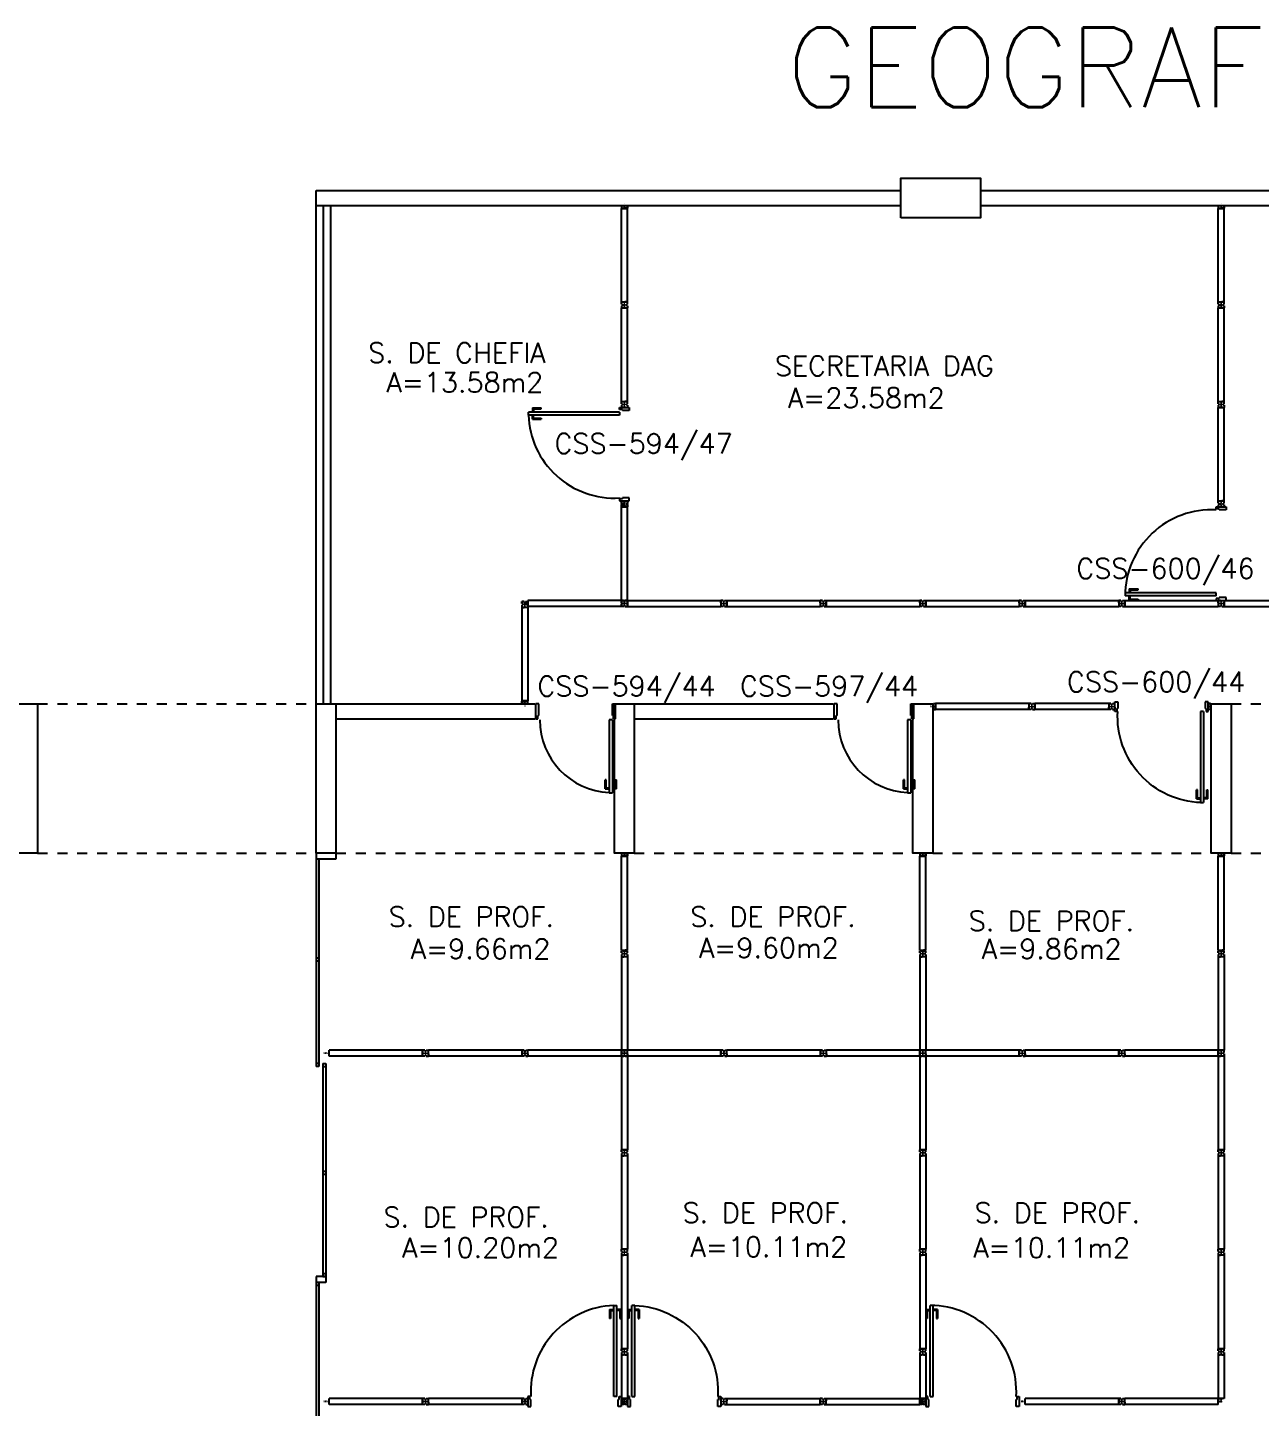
# Model space of a CAD drawing. Extents: x 0 to 244, y -71 to 76.
# Drawn here: x 120.07 to 132.47, y -16.8 to -2.93 of the extents above; entities that cross this region are included whole.
import ezdxf
from ezdxf.enums import TextEntityAlignment as Align

# ---------------------------------------------------------------- set-up
doc = ezdxf.new("R2010")
doc.units = 0
doc.header["$LTSCALE"] = 0.01
doc.header["$MEASUREMENT"] = 0
doc.linetypes.add('HIDDEN2', pattern=[0.1875, 0.125, -0.0625])
doc.layers.get('0').update_dxf_attribs({"linetype": 'CONTINUOUS'})
for name, color, linetype in [('ALV', 2, 'CONTINUOUS'), ('DIV', 2, 'CONTINUOUS'), ('ESQ', 1, 'CONTINUOUS'), ('ESTR', 3, 'CONTINUOUS'), ('PROJ', 1, 'HIDDEN2'), ('TEXTO', 2, 'CONTINUOUS'), ('TEXTO-ENDEREÇO', 2, 'CONTINUOUS'), ('USO', 2, 'CONTINUOUS'), ('ÁREA', 2, 'CONTINUOUS')]:
    doc.layers.add(name, color=color, linetype=linetype)
doc.layers.get('0').freeze()
doc.styles.add('1', font='romans.shx')
doc.styles.add('UNB-100', font='simplex.shx', dxfattribs={"height": 0.2})
doc.styles.add('UNB-100-1', font='simplex.shx', dxfattribs={"height": 0.2})

# ---------------------------------------------------------------- blocks, each defined once
blk = doc.blocks.new('DIVMT-SSN')
for p, q in [((-0.03, 0.008), (-0.03, 0.03)), ((-0.006, 0.03), (-0.03, 0.03)), ((-0.03, 0.008), (-0.02, 0.008)), ((-0.02, -0.008), (-0.02, 0.008)), ((-0.006, 0.02), (-0.006, 0.03)), ((0.006, 0.02), (-0.006, 0.02)), ((-0.005, 0), (0.005, 0)), ((0.005, 0), (-0.005, 0)), ((0, 0.005), (0, -0.005)), ((0, -0.005), (0, 0.005)), ((0.006, 0.03), (0.03, 0.03)), ((0.006, 0.02), (0.006, 0.03)), ((0.03, 0.008), (0.02, 0.008)), ((0.02, -0.008), (0.02, 0.008)), ((0.03, 0.008), (0.03, 0.03)), ((-0.03, -0.008), (-0.03, -0.03)), ((-0.03, -0.008), (-0.02, -0.008)), ((-0.03, -0.03), (-0.03, -0.97)), ((-0.03, -0.03), (-0.009, -0.03)), ((0.03, -0.03), (-0.03, -0.03)), ((-0.03, -0.03), (-0.006, -0.03)), ((-0.009, -0.03), (-0.027, -0.03)), ((-0.006, -0.02), (-0.006, -0.03)), ((-0.006, -0.02), (0.006, -0.02)), ((-0.006, -0.02), (-0.006, -0.03)), ((0.006, -0.02), (-0.006, -0.02)), ((0.005, -0.03), (-0.005, -0.03)), ((0.006, -0.02), (0.006, -0.03)), ((0.006, -0.02), (0.006, -0.03)), ((0.03, -0.03), (0.006, -0.03)), ((0.03, -0.008), (0.02, -0.008)), ((0.03, -0.008), (0.03, -0.03)), ((0.03, -0.03), (0.03, -0.97)), ((0.03, -0.97), (-0.03, -0.97)), ((-0.006, -0.98), (-0.006, -0.97)), ((0.005, -0.97), (-0.005, -0.97)), ((0.006, -0.98), (0.006, -0.97)), ((-0.006, -0.98), (0.006, -0.98)), ((0.006, -1.001), (-0.006, -1.001)), ((0, -0.994), (0, -1.007)), ((0, -1.02), (0, -1.021))]:
    blk.add_line(p, q)
blk = doc.blocks.new('PILAR-SSN')
blk.add_lwpolyline([(0.197, -26.452), (0.197, -27.952), (-0.003, -27.952), (-0.003, -26.452)], close=True)
blk = doc.blocks.new('ESQCE-SSN')
for p, q in [((0, 0), (0, -2.143)), ((0.2, 0), (0.2, -0.06)), ((0.2, -0.06), (0, -0.06)), ((0.03, -0.06), (0.03, -2.143)), ((0.03, -1.056), (0, -1.056)), ((0.03, -1.086), (0, -1.086)), ((0.03, -2.113), (0, -2.113)), ((0.03, -2.143), (0, -2.143)), ((0.07, -2.113), (0.07, -4.253)), ((0.07, -2.113), (0.1, -2.113)), ((0.07, -2.143), (0.1, -2.143)), ((0.1, -2.113), (0.1, -4.253)), ((0.1, -3.199), (0.07, -3.199)), ((0.1, -3.229), (0.07, -3.229)), ((0, -4.256), (0, -6.443)), ((0.1, -4.256), (0, -4.256)), ((0.07, -4.223), (0.1, -4.223)), ((0.07, -4.253), (0.1, -4.253)), ((0.1, -4.256), (0.1, -4.316)), ((0.1, -4.316), (0, -4.316)), ((0.03, -4.346), (0, -4.346)), ((0.03, -4.316), (0.03, -6.443))]:
    blk.add_line(p, q)
blk = doc.blocks.new('MDIVMT-SSN')
for p, q in [((-0.03, 0.03), (-0.03, 0.006)), ((-0.008, 0.03), (-0.03, 0.03)), ((-0.0185, 0.006), (-0.03, 0.006)), ((-0.0185, -0.006), (-0.0185, 0.006)), ((-0.008, 0.03), (-0.008, 0.02)), ((-0.008, 0.02), (0.008, 0.02)), ((-0.0051, 0), (0.0051, 0)), ((-0.0051, 0), (0.0051, 0)), ((0, -0.0051), (0, 0.0051)), ((0, -0.0051), (0, 0.0051)), ((0.008, 0.03), (0.008, 0.02)), ((0.008, 0.03), (0.03, 0.03)), ((0.0205, 0.006), (0.03, 0.006)), ((0.0205, -0.006), (0.0205, 0.006)), ((0.0205, 0.006), (0.03, 0.006)), ((0.0205, -0.006), (0.0205, 0.006)), ((0.03, 0.03), (0.03, -0.03)), ((0.03, 0.03), (0.47, 0.03)), ((0.03, 0.006), (0.03, 0.03)), ((0.03, 0.009), (0.03, 0.027)), ((0.03, 0.005), (0.03, -0.005)), ((0.47, 0.03), (0.47, -0.03)), ((0.4795, 0.006), (0.47, 0.006)), ((0.47, 0.005), (0.47, -0.005)), ((0.4795, -0.006), (0.4795, 0.006)), ((0.4949, 0), (0.5051, 0)), ((0.5051, 0), (0.4949, 0)), ((0.5, -0.0051), (0.5, 0.0051)), ((-0.0185, -0.006), (-0.03, -0.006)), ((-0.03, -0.03), (-0.03, -0.006)), ((-0.008, -0.03), (-0.03, -0.03)), ((-0.008, -0.03), (-0.008, -0.02)), ((-0.008, -0.02), (0.008, -0.02)), ((0.008, -0.03), (0.008, -0.02)), ((0.008, -0.03), (0.03, -0.03)), ((0.0205, -0.006), (0.03, -0.006)), ((0.0205, -0.006), (0.03, -0.006)), ((0.03, -0.006), (0.03, -0.03)), ((0.03, -0.03), (0.03, -0.009)), ((0.03, -0.009), (0.03, -0.027)), ((0.03, -0.03), (0.47, -0.03)), ((0.4795, -0.006), (0.47, -0.006))]:
    blk.add_line(p, q)
blk = doc.blocks.new('PDV2D-SSN')
at = {"color": 2}
for p, q in [((-0.148, 0.925), (-0.108, 0.925)), ((-0.148, 0.925), (-0.148, 0.835)), ((-0.138, 0.915), (-0.108, 0.915)), ((-0.138, 0.915), (-0.138, 0.835)), ((-0.106, 0.05), (-0.106, 0.965)), ((-0.076, 0.05), (-0.076, 0.965)), ((-0.034, 0.925), (-0.074, 0.925)), ((-0.044, 0.915), (-0.074, 0.915)), ((-0.044, 0.915), (-0.044, 0.835)), ((-0.044, 0.835), (-0.034, 0.835)), ((-0.034, 0.925), (-0.034, 0.835)), ((-0.076, 0.05), (-0.106, 0.05))]:
    blk.add_line(p, q, dxfattribs=at)
for p, q in [((-0.138, 0.835), (-0.148, 0.835)), ((-0.106, 0.965), (-0.076, 0.965)), ((-0.95, 0.05), (-0.97, 0.05)), ((-0.97, 0.05), (-0.97, 0.035)), ((-0.97, 0.035), (-0.97, -0.035)), ((-0.95, 0.02), (-0.95, 0.05)), ((-0.95, 0.02), (-0.94, 0.02)), ((-0.94, -0.05), (-0.94, 0.02)), ((-0.051, 0.02), (-0.061, 0.02)), ((-0.061, -0.05), (-0.061, 0.02)), ((-0.051, 0.05), (-0.031, 0.05)), ((-0.051, 0.02), (-0.051, 0.05)), ((-0.031, 0.05), (-0.031, -0.05)), ((-0.97, -0.035), (-0.97, -0.05)), ((-0.97, -0.05), (-0.94, -0.05)), ((-0.031, -0.05), (-0.061, -0.05))]:
    blk.add_line(p, q)
at = {"color": 1}
blk.add_arc((-0.076, 0.1), 0.865, 91.988, 183.3214, dxfattribs=at)
blk = doc.blocks.new('PDV2E-SSN')
at = {"layer": 'DIV'}
for p, q in [((0.034, 0.925), (0.034, 0.835)), ((0.034, 0.925), (0.074, 0.925)), ((0.044, 0.835), (0.034, 0.835)), ((0.044, 0.915), (0.044, 0.835)), ((0.044, 0.915), (0.074, 0.915)), ((0.076, 0.05), (0.076, 0.965)), ((0.106, 0.965), (0.076, 0.965)), ((0.106, 0.05), (0.106, 0.965)), ((0.148, 0.925), (0.108, 0.925)), ((0.138, 0.915), (0.108, 0.915)), ((0.138, 0.915), (0.138, 0.835)), ((0.138, 0.835), (0.148, 0.835)), ((0.148, 0.925), (0.148, 0.835)), ((0.031, 0.05), (0.031, -0.05)), ((0.051, 0.05), (0.031, 0.05)), ((0.051, 0.02), (0.051, 0.05)), ((0.051, 0.02), (0.061, 0.02)), ((0.061, -0.05), (0.061, 0.02)), ((0.076, 0.05), (0.106, 0.05)), ((0.95, 0.02), (0.94, 0.02)), ((0.94, -0.05), (0.94, 0.02)), ((0.95, 0.02), (0.95, 0.05)), ((0.95, 0.05), (0.97, 0.05)), ((0.97, 0.05), (0.97, 0.035)), ((0.97, 0.035), (0.97, -0.035)), ((0.031, -0.05), (0.061, -0.05)), ((0.97, -0.05), (0.94, -0.05)), ((0.97, -0.035), (0.97, -0.05))]:
    blk.add_line(p, q, dxfattribs=at)
at = {"layer": 'DIV', "color": 1}
blk.add_arc((0.076, 0.1), 0.865, 356.6786, 90, dxfattribs=at)
blk = doc.blocks.new('MTT-SSN')
for p, q in [((-0.0051, 0), (0.0051, 0)), ((0, -0.0051), (0, 0.0051))]:
    blk.add_line(p, q)
blk.add_lwpolyline([(-0.008, 0.03), (-0.008, 0.02), (0.008, 0.02), (0.008, 0.03), (0.03, 0.03), (0.03, 0.006), (0.0205, 0.006), (0.0205, -0.006), (0.03, -0.006), (0.03, -0.03), (0.008, -0.03), (0.008, -0.02), (-0.008, -0.02), (-0.008, -0.03), (-0.03, -0.03), (-0.03, -0.006), (-0.0185, -0.006), (-0.0185, 0.006), (-0.03, 0.006), (-0.03, 0.03)], close=True)
blk = doc.blocks.new('DIV-SSN')
for p, q in [((-0.005, 0), (0.005, 0)), ((0, 0.005), (0, -0.005)), ((-0.03, -0.03), (-0.03, -0.97)), ((0.03, -0.03), (-0.03, -0.03)), ((-0.03, -0.03), (-0.009, -0.03)), ((-0.009, -0.03), (-0.027, -0.03)), ((-0.006, -0.02), (0.006, -0.02)), ((-0.006, -0.02), (-0.006, -0.03)), ((-0.005, -0.022), (0.005, -0.022)), ((-0.005, -0.022), (-0.005, -0.029)), ((0.005, -0.029), (-0.005, -0.029)), ((0.005, -0.03), (-0.005, -0.03)), ((0.005, -0.022), (0.005, -0.029)), ((0.006, -0.02), (0.006, -0.03)), ((0.03, -0.03), (0.03, -0.97)), ((0.03, -0.97), (-0.03, -0.97)), ((-0.006, -0.98), (-0.006, -0.97)), ((0.005, -0.97), (-0.005, -0.97)), ((0.006, -0.98), (0.006, -0.97)), ((0.007, -0.999), (-0.007, -0.999)), ((-0.006, -0.98), (0.006, -0.98)), ((0, -0.991), (0, -1.006))]:
    blk.add_line(p, q)
blk = doc.blocks.new('DIVINI-SSN')
for p, q in [((-0.02, 0), (-0.02, -0.008)), ((-0.02, 0), (0.02, 0)), ((0, 0.005), (0, -0.005)), ((0.02, 0), (0.02, -0.008)), ((-0.03, -0.008), (-0.02, -0.008)), ((-0.03, -0.008), (-0.03, -0.028)), ((-0.03, -0.028), (-0.008, -0.028)), ((-0.03, -0.03), (0.03, -0.03)), ((-0.03, -0.975), (-0.03, -0.03)), ((-0.009, -0.03), (-0.027, -0.03)), ((-0.008, -0.019), (0.008, -0.019)), ((-0.008, -0.019), (-0.008, -0.028)), ((-0.006, -0.021), (-0.006, -0.03)), ((0.006, -0.021), (-0.006, -0.021)), ((-0.006, -0.023), (-0.006, -0.027)), ((-0.004, -0.021), (0.004, -0.021)), ((0.006, -0.021), (0.006, -0.03)), ((0.006, -0.023), (0.006, -0.027)), ((0.008, -0.019), (0.008, -0.028)), ((0.03, -0.028), (0.008, -0.028)), ((0.009, -0.03), (0.027, -0.03)), ((0.03, -0.008), (0.02, -0.008)), ((0.03, -0.008), (0.03, -0.028)), ((0.03, -0.975), (0.03, -0.03)), ((-0.03, -0.975), (0.03, -0.975)), ((-0.006, -0.985), (-0.006, -0.975)), ((0.006, -0.985), (-0.006, -0.985)), ((0.006, -1.01), (-0.006, -1.01)), ((0, -1.003), (0, -1.018)), ((0.006, -0.985), (0.006, -0.975)), ((0.03, -0.975), (0.009, -0.975))]:
    blk.add_line(p, q)
blk = doc.blocks.new('PE80-SSN')
at = {"color": 2}
for p, q in [((0.075, 0), (-0.075, 0)), ((-0.075, -0.03), (-0.075, 0)), ((0.075, 0), (0.075, -0.02)), ((0.04, -0.03), (-0.075, -0.03)), ((0.075, -0.02), (0.04, -0.02)), ((0.04, -0.03), (0.04, -0.02)), ((0.085, -0.03), (0.817, -0.03)), ((0.085, -0.03), (0.085, -0.065)), ((0.085, -0.065), (0.817, -0.065)), ((0.817, -0.065), (0.817, -0.03))]:
    blk.add_line(p, q, dxfattribs=at)
at = {"color": 1}
for p, q in [((0.777, 0.01), (0.687, 0.01)), ((0.687, 0), (0.687, 0.01)), ((0.777, 0.01), (0.777, -0.03)), ((0.767, 0), (0.687, 0)), ((0.767, -0.095), (0.687, -0.095)), ((0.687, -0.095), (0.687, -0.105)), ((0.777, -0.105), (0.687, -0.105)), ((0.767, 0), (0.767, -0.03)), ((0.767, -0.095), (0.767, -0.065)), ((0.777, -0.105), (0.777, -0.065))]:
    blk.add_line(p, q, dxfattribs=at)
for p, q in [((0.04, -0.771), (-0.075, -0.771)), ((-0.075, -0.771), (-0.075, -0.801)), ((0.075, -0.801), (-0.075, -0.801)), ((0.075, -0.802), (-0.075, -0.802)), ((0.04, -0.771), (0.04, -0.781)), ((0.075, -0.781), (0.04, -0.781)), ((0.075, -0.801), (0.075, -0.781))]:
    blk.add_line(p, q)
blk.add_arc((0.085, -0.03), 0.731, 270, 357.3429, dxfattribs=at)
blk = doc.blocks.new('MTINI-SSN')
for p, q in [((-0.03, 0.008), (-0.03, 0.028)), ((-0.03, 0.028), (-0.008, 0.028)), ((-0.03, 0.008), (-0.02, 0.008)), ((-0.02, 0), (-0.02, 0.008)), ((-0.001, 0), (-0.02, 0)), ((-0.008, 0.019), (-0.008, 0.028)), ((0.008, 0.019), (-0.008, 0.019)), ((0.005, 0), (-0.005, 0)), ((0.02, 0), (-0.001, 0)), ((0, -0.005), (0, 0.005)), ((0.008, 0.019), (0.008, 0.028)), ((0.03, 0.028), (0.008, 0.028)), ((0.03, 0.008), (0.02, 0.008)), ((0.02, 0), (0.02, 0.008)), ((0.03, 0.008), (0.03, 0.028))]:
    blk.add_line(p, q)

msp = doc.modelspace()

# ---------------------------------------------------------------- linework, layer by layer
at = {"layer": 'ALV'}
for p, q in [((122.972, -4.722), (122.972, -4.572)), ((122.972, -4.572), (128.852, -4.572)), ((129.652, -4.572), (132.572, -4.572)), ((122.972, -4.722), (128.852, -4.722)), ((129.652, -4.722), (132.572, -4.722)), ((123.172, -9.732), (125.175, -9.732)), ((126.172, -9.732), (128.175, -9.732)), ((123.172, -9.882), (125.175, -9.882)), ((126.172, -9.882), (128.175, -9.882))]:
    msp.add_line(p, q, dxfattribs=at)
msp.add_lwpolyline([(128.852, -4.847), (128.852, -4.447), (129.652, -4.447), (129.652, -4.847)], close=True, dxfattribs=at)
at = {"layer": 'DIV'}
for p, q in [((130.15, -9.759), (130.149, -9.759)), ((130.176, -9.759), (130.162, -9.759)), ((130.169, -9.753), (130.169, -9.766)), ((130.19, -9.765), (130.19, -9.753)), ((130.19, -9.753), (130.199, -9.753)), ((130.19, -9.765), (130.199, -9.765)), ((130.199, -9.729), (130.199, -9.789)), ((130.942, -9.729), (130.199, -9.729)), ((130.199, -9.754), (130.199, -9.764)), ((130.942, -9.789), (130.199, -9.789)), ((130.942, -9.729), (130.942, -9.789)), ((130.964, -9.729), (130.942, -9.729)), ((130.942, -9.729), (130.942, -9.753)), ((130.952, -9.753), (130.942, -9.753)), ((130.952, -9.753), (130.942, -9.753)), ((130.942, -9.754), (130.942, -9.764)), ((130.952, -9.765), (130.942, -9.765)), ((130.942, -9.789), (130.942, -9.765)), ((130.952, -9.765), (130.942, -9.765)), ((130.942, -9.789), (130.942, -9.768)), ((130.942, -9.768), (130.942, -9.786)), ((130.964, -9.789), (130.942, -9.789)), ((130.952, -9.765), (130.952, -9.753)), ((130.952, -9.753), (130.952, -9.765)), ((130.964, -9.729), (130.964, -9.739)), ((130.964, -9.739), (130.98, -9.739)), ((130.964, -9.779), (130.98, -9.779)), ((130.964, -9.789), (130.964, -9.779)), ((130.977, -9.759), (130.967, -9.759)), ((130.967, -9.759), (130.977, -9.759)), ((130.972, -9.764), (130.972, -9.754)), ((130.972, -9.754), (130.972, -9.764)), ((130.98, -9.729), (131.002, -9.729)), ((130.98, -9.729), (130.98, -9.739)), ((130.98, -9.789), (130.98, -9.779)), ((130.98, -9.789), (131.002, -9.789)), ((130.993, -9.753), (131.002, -9.753)), ((130.993, -9.753), (130.993, -9.765)), ((130.993, -9.765), (131.002, -9.765)), ((131.002, -9.753), (131.002, -9.729)), ((131.002, -9.765), (131.002, -9.789))]:
    msp.add_line(p, q, dxfattribs=at)
at = {"layer": 'ESQ'}
for p, q in [((122.972, -9.732), (122.972, -4.722)), ((123.047, -9.732), (123.047, -4.722)), ((123.122, -9.732), (123.122, -4.722))]:
    msp.add_line(p, q, dxfattribs=at)
at = {"layer": 'PROJ'}
for p, q in [((120.172, -9.732), (122.972, -9.732)), ((132.172, -9.732), (134.972, -9.732)), ((120.172, -11.232), (122.972, -11.232)), ((123.172, -11.232), (125.972, -11.232)), ((126.172, -11.232), (128.972, -11.232)), ((129.172, -11.232), (131.972, -11.232)), ((132.172, -11.232), (134.972, -11.232))]:
    msp.add_line(p, q, dxfattribs=at)

# ---------------------------------------------------------------- block references
at = {"layer": 'DIV'}
for name, p, rotation in [('DIVMT-SSN', (126.072, -5.722), 180), ('DIVMT-SSN', (132.072, -5.722), 180), ('MTINI-SSN', (126.072, -4.722), 180), ('MTINI-SSN', (132.072, -4.722), 180), ('DIVMT-SSN', (126.072, -6.722), 180), ('DIVMT-SSN', (132.072, -6.722), 180), ('PDV2D-SSN', (126.072, -6.722), 90), ('DIVMT-SSN', (132.072, -7.722), 180), ('DIVMT-SSN', (126.072, -8.722), 180), ('PDV2E-SSN', (132.072, -8.722), 90), ('DIV-SSN', (126.072, -8.722), 90), ('DIVMT-SSN', (127.072, -8.722), 90), ('DIVMT-SSN', (128.072, -8.722), 90), ('DIVMT-SSN', (129.072, -8.722), 90), ('DIVMT-SSN', (130.072, -8.722), 90), ('DIVMT-SSN', (131.072, -8.722), 90), ('DIVMT-SSN', (132.072, -8.722), 90), ('DIVMT-SSN', (124.073, -13.243), 270), ('DIVMT-SSN', (125.073, -13.243), 270), ('DIVMT-SSN', (126.073, -13.243), 270), ('DIVMT-SSN', (127.073, -13.243), 270), ('DIVMT-SSN', (128.073, -13.243), 270), ('DIVMT-SSN', (129.073, -13.243), 270), ('DIVMT-SSN', (130.073, -13.243), 270), ('DIVMT-SSN', (131.073, -13.243), 270), ('DIV-SSN', (132.072, -13.243), 270), ('MDIVMT-SSN', (126.072, -16.243), 270), ('MDIVMT-SSN', (129.072, -16.243), 270), ('MDIVMT-SSN', (132.072, -16.243), 270), ('DIVMT-SSN', (124.073, -16.743), 270), ('DIVMT-SSN', (125.073, -16.743), 270), ('DIVMT-SSN', (131.073, -16.743), 270), ('DIV-SSN', (132.072, -16.743), 270)]:
    msp.add_blockref(name, p, dxfattribs=dict(at, rotation=rotation))
for name, p in [('MTT-SSN', (126.072, -7.722)), ('DIVMT-SSN', (125.071, -8.732)), ('MTINI-SSN', (125.071, -9.732)), ('DIVINI-SSN', (126.072, -11.232)), ('DIVINI-SSN', (129.072, -11.232)), ('DIVINI-SSN', (132.072, -11.232)), ('DIVMT-SSN', (126.072, -12.242)), ('DIVMT-SSN', (129.072, -12.242)), ('DIVMT-SSN', (132.072, -12.242)), ('DIVMT-SSN', (126.072, -13.242)), ('DIVMT-SSN', (129.072, -13.242)), ('DIVMT-SSN', (132.072, -13.242)), ('DIVMT-SSN', (126.072, -14.242)), ('DIVMT-SSN', (129.072, -14.242)), ('DIVMT-SSN', (132.072, -14.242)), ('DIVMT-SSN', (126.072, -15.242)), ('DIVMT-SSN', (129.072, -15.242)), ('DIVMT-SSN', (132.072, -15.242)), ('PDV2D-SSN', (126.072, -16.743)), ('PDV2E-SSN', (129.072, -16.743)), ('MTT-SSN', (126.072, -16.743)), ('MTT-SSN', (129.072, -16.743))]:
    msp.add_blockref(name, p, dxfattribs=at)
at = {"layer": 'DIV', "xscale": -1}
for name, p, rotation in [('DIVMT-SSN', (126.073, -8.722), 270), ('DIVMT-SSN', (130.169, -9.759), 270), ('MTINI-SSN', (129.172, -9.759), 270), ('PDV2D-SSN', (131.972, -9.759), 180), ('MTINI-SSN', (131.972, -9.759), 90), ('DIVMT-SSN', (127.072, -16.743), 90), ('DIVMT-SSN', (128.072, -16.743), 90)]:
    msp.add_blockref(name, p, dxfattribs=dict(at, rotation=rotation))
msp.add_blockref('PDV2D-SSN', (126.072, -16.743), dxfattribs=at)
at = {"layer": 'ESQ', "rotation": 270}
for p in [(125.983, -9.807), (128.983, -9.807)]:
    msp.add_blockref('PE80-SSN', p, dxfattribs=at)
at = {"layer": 'ESQ'}
msp.add_blockref('ESQCE-SSN', (122.972, -11.232), dxfattribs=at)
at = {"layer": 'ESTR'}
for p in [(119.975, 16.72), (122.975, 16.72), (125.975, 16.72), (128.975, 16.72), (131.975, 16.72)]:
    msp.add_blockref('PILAR-SSN', p, dxfattribs=at)

# ---------------------------------------------------------------- texts
at = {"layer": 'TEXTO', "linetype": 'Continuous', "style": 'UNB-100'}
for s, p in [('S. DE CHEFIA', (123.496, -6.303)), ('SECRETARIA DAG', (127.585, -6.435)), ('S. DE PROF.', (123.702, -11.97)), ('S. DE PROF.', (126.734, -11.97)), ('S. DE PROF.', (129.534, -12.013)), ('S. DE PROF.', (123.65, -14.989)), ('S. DE PROF.', (126.658, -14.946)), ('S. DE PROF.', (129.593, -14.946))]:
    msp.add_text(s, height=0.2, dxfattribs=at).set_placement(p)
at = {"layer": 'TEXTO', "style": 'UNB-100'}
for s, p in [('A=13.58m2', (124.468, -6.6)), ('A=23.58m2', (128.504, -6.756))]:
    msp.add_text(s, height=0.2, dxfattribs=at).set_placement(p, align=Align.CENTER)
at = {"layer": 'TEXTO-ENDEREÇO', "style": 'UNB-100-1'}
for s, p in [('CSS-594/47', (125.37, -7.215)), ('CSS-600/46', (130.616, -8.47)), ('CSS-594/44', (125.198, -9.654)), ('CSS-597/44', (127.234, -9.654)), ('CSS-600/44', (130.522, -9.609))]:
    msp.add_text(s, height=0.2, dxfattribs=at).set_placement(p)
at = {"layer": 'USO', "style": '1'}
msp.add_text('GEOGRAFIA - MOD. 23', height=0.8, dxfattribs=at).set_placement((127.7, -3.734))
at = {"layer": 'ÁREA', "style": 'UNB-100'}
for s, p in [('A=9.66m2', (124.626, -12.293)), ('A=9.60m2', (127.524, -12.283)), ('A=9.86m2', (130.368, -12.293)), ('A=10.20m2', (124.626, -15.297)), ('A=10.11m2', (127.524, -15.288)), ('A=10.11m2', (130.368, -15.297))]:
    msp.add_text(s, height=0.2, dxfattribs=at).set_placement(p, align=Align.CENTER)

doc.saveas('drawing.dxf')
